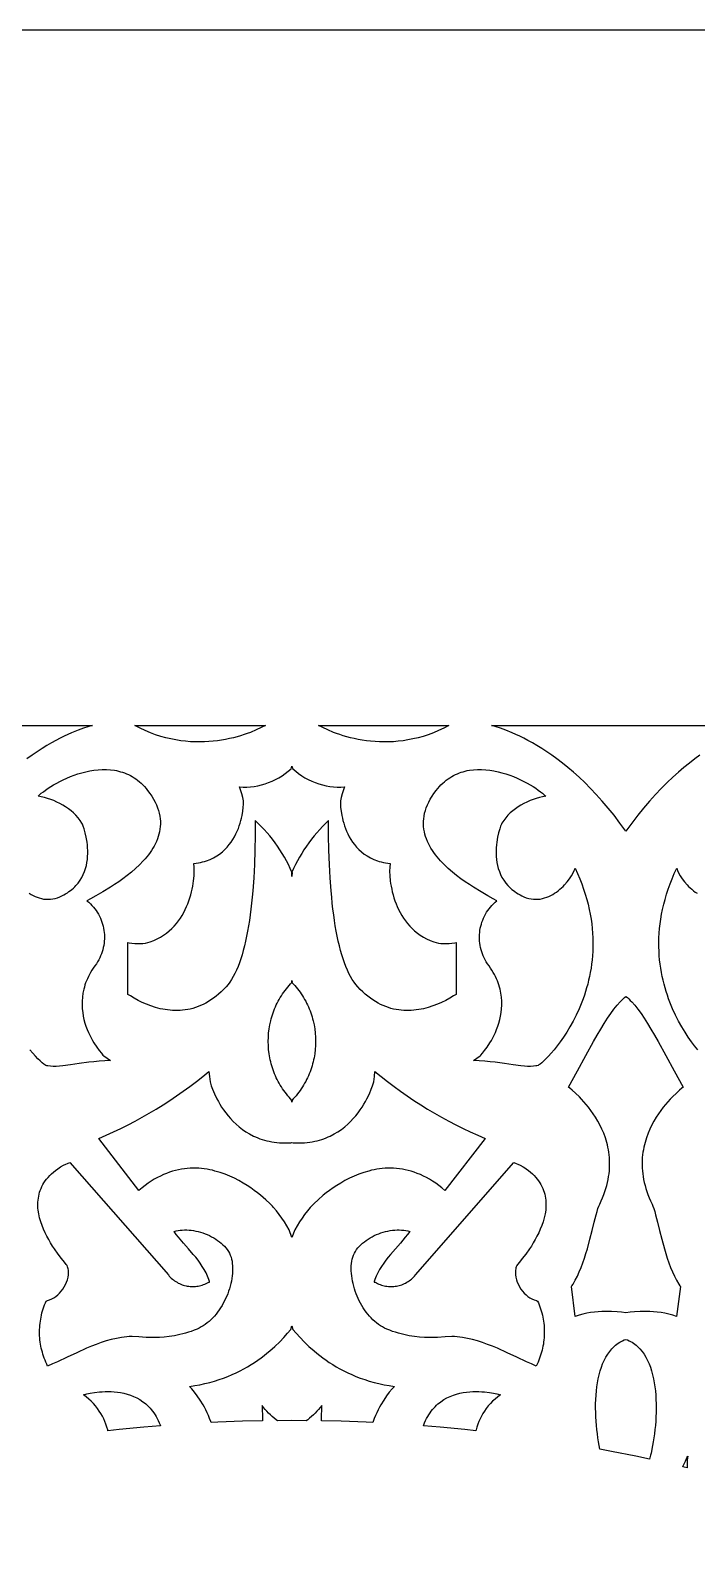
# Model space of a CAD drawing. Extents: x -350 to 350, y -780 to 780.
# Drawn here: x -30.1 to 46.6, y 606.3 to 780 of the extents above; entities that cross this region are included whole.
import ezdxf

# ---------------------------------------------------------------- set-up
doc = ezdxf.new("R2010")
doc.units = 0
doc.layers.add('BITMAP_LAYER', color=18, linetype='CONTINUOUS')
doc.layers.add('LAYER_1', color=18, linetype='CONTINUOUS')

msp = doc.modelspace()

# ---------------------------------------------------------------- linework, layer by layer
at = {"layer": 'BITMAP_LAYER'}
msp.add_lwpolyline([(-350, -780), (350, -780), (350, 780), (-350, 780)], close=True, dxfattribs=at)
at = {"layer": 'LAYER_1'}
for points in [[(-53.86, 700), (-22.94, 700), (-23.13, 699.94), (-23.48, 699.83), (-23.97, 699.67), (-24.59, 699.44), (-25.33, 699.14), (-25.75, 698.96), (-26.19, 698.76), (-26.65, 698.53), (-27.14, 698.27), (-27.65, 697.99), (-28.18, 697.68), (-28.73, 697.34), (-29.3, 696.97), (-29.88, 696.57), (-30.48, 696.14)], [(46.92, 696.57), (46.32, 696.14), (45.7, 695.67), (45.08, 695.16), (44.44, 694.62), (43.79, 694.03), (43.13, 693.41), (42.47, 692.75), (41.8, 692.04), (41.12, 691.29), (40.44, 690.49), (39.76, 689.65), (39.08, 688.76), (38.4, 687.82), (37.72, 688.76), (37.04, 689.65), (36.36, 690.49), (35.68, 691.29), (35, 692.04), (34.33, 692.75), (33.67, 693.41), (33.01, 694.03), (32.36, 694.62), (31.72, 695.16), (31.1, 695.67), (30.48, 696.14), (29.88, 696.57), (29.3, 696.97), (28.73, 697.34), (28.18, 697.68), (27.65, 697.99), (27.14, 698.27), (26.65, 698.53), (26.19, 698.76), (25.75, 698.96), (25.33, 699.14), (24.59, 699.44), (23.97, 699.67), (23.48, 699.83), (23.13, 699.94), (22.94, 700), (53.86, 700)], [(-30.21, 680.68), (-29.99, 680.55), (-29.77, 680.43), (-29.53, 680.32), (-29.3, 680.22), (-29.06, 680.14), (-28.81, 680.07), (-28.55, 680.02), (-28.3, 680), (-28.04, 679.99), (-27.77, 680), (-27.5, 680.03), (-27.23, 680.09), (-26.95, 680.17), (-26.68, 680.28), (-26.45, 680.39), (-26.23, 680.5), (-26.02, 680.62), (-25.82, 680.74), (-25.64, 680.87), (-25.46, 681), (-25.29, 681.13), (-25.13, 681.27), (-24.98, 681.41), (-24.84, 681.56), (-24.58, 681.86), (-24.35, 682.18), (-24.15, 682.5), (-23.99, 682.84), (-23.85, 683.18), (-23.73, 683.52), (-23.64, 683.87), (-23.57, 684.22), (-23.52, 684.57), (-23.49, 684.91), (-23.48, 685.26), (-23.48, 685.59), (-23.49, 685.92), (-23.52, 686.24), (-23.56, 686.55), (-23.65, 687.13), (-23.77, 687.64), (-23.89, 688.08), (-24, 688.42), (-24.08, 688.65), (-24.14, 688.76), (-24.35, 689.07), (-24.58, 689.37), (-24.84, 689.65), (-25.11, 689.92), (-25.4, 690.17), (-25.7, 690.4), (-26.02, 690.62), (-26.34, 690.82), (-26.68, 691.01), (-27.03, 691.18), (-27.38, 691.34), (-27.74, 691.47), (-28.1, 691.6), (-28.46, 691.7), (-28.83, 691.78), (-29.19, 691.85), (-29.02, 692.02), (-28.82, 692.19), (-28.58, 692.37), (-28.33, 692.56), (-28.04, 692.76), (-27.74, 692.96), (-27.41, 693.16), (-27.05, 693.35), (-26.68, 693.55), (-26.3, 693.74), (-25.89, 693.92), (-25.48, 694.1), (-25.05, 694.26), (-24.6, 694.41), (-24.15, 694.55), (-23.7, 694.66), (-23.23, 694.76), (-22.76, 694.84), (-22.29, 694.89), (-21.81, 694.92), (-21.34, 694.92), (-20.87, 694.89), (-20.4, 694.83), (-20.16, 694.79), (-19.93, 694.74), (-19.7, 694.67), (-19.47, 694.6), (-19.25, 694.53), (-19.02, 694.44), (-18.8, 694.34), (-18.58, 694.23), (-18.37, 694.11), (-18.16, 693.98), (-17.95, 693.84), (-17.74, 693.69), (-17.54, 693.52), (-17.34, 693.35), (-17.14, 693.16), (-16.95, 692.96), (-16.77, 692.75), (-16.59, 692.52), (-16.33, 692.18), (-16.11, 691.84), (-15.91, 691.51), (-15.73, 691.18), (-15.58, 690.85), (-15.45, 690.52), (-15.34, 690.2), (-15.26, 689.88), (-15.2, 689.57), (-15.15, 689.26), (-15.13, 688.96), (-15.13, 688.65), (-15.14, 688.36), (-15.18, 688.06), (-15.23, 687.77), (-15.29, 687.49), (-15.37, 687.21), (-15.47, 686.93), (-15.58, 686.65), (-15.7, 686.39), (-15.84, 686.12), (-15.99, 685.86), (-16.15, 685.61), (-16.32, 685.36), (-16.5, 685.11), (-16.69, 684.87), (-16.89, 684.63), (-17.09, 684.4), (-17.53, 683.95), (-17.98, 683.52), (-18.45, 683.11), (-18.94, 682.72), (-19.43, 682.35), (-19.92, 682.01), (-20.4, 681.68), (-20.87, 681.38), (-21.76, 680.84), (-22.54, 680.39), (-23.15, 680.05), (-23.57, 679.8), (-23.37, 679.64), (-23.18, 679.46), (-23, 679.28), (-22.83, 679.09), (-22.67, 678.9), (-22.52, 678.7), (-22.39, 678.49), (-22.26, 678.27), (-22.14, 678.05), (-22.03, 677.83), (-21.94, 677.6), (-21.85, 677.37), (-21.78, 677.14), (-21.72, 676.9), (-21.66, 676.66), (-21.62, 676.41), (-21.59, 676.17), (-21.57, 675.92), (-21.56, 675.67), (-21.56, 675.42), (-21.58, 675.18), (-21.6, 674.93), (-21.64, 674.68), (-21.69, 674.44), (-21.75, 674.19), (-21.82, 673.95), (-21.9, 673.71), (-22, 673.48), (-22.1, 673.24), (-22.22, 673.02), (-22.35, 672.79), (-22.49, 672.57), (-22.67, 672.32), (-22.84, 672.08), (-23, 671.83), (-23.15, 671.58), (-23.28, 671.34), (-23.41, 671.09), (-23.52, 670.85), (-23.62, 670.61), (-23.72, 670.37), (-23.8, 670.13), (-23.87, 669.89), (-23.93, 669.65), (-24.03, 669.18), (-24.1, 668.72), (-24.13, 668.26), (-24.13, 667.82), (-24.11, 667.38), (-24.06, 666.95), (-23.99, 666.54), (-23.91, 666.14), (-23.8, 665.75), (-23.68, 665.37), (-23.54, 665.01), (-23.4, 664.67), (-23.25, 664.34), (-23.09, 664.03), (-22.93, 663.74), (-22.77, 663.46), (-22.45, 662.98), (-22.16, 662.58), (-21.91, 662.27), (-21.73, 662.07), (-21.64, 661.97), (-21.26, 661.69), (-20.87, 661.42), (-21.53, 661.4), (-22.17, 661.35), (-22.78, 661.3), (-23.37, 661.23), (-24.46, 661.09), (-25.45, 660.95), (-26.33, 660.83), (-26.73, 660.79), (-27.1, 660.76), (-27.44, 660.75), (-27.76, 660.77), (-28.05, 660.81), (-28.18, 660.84), (-28.31, 660.87), (-28.4, 660.92), (-28.54, 661.02), (-28.72, 661.17), (-28.95, 661.38), (-29.2, 661.63), (-29.49, 661.93), (-29.81, 662.27), (-30.14, 662.67)], [(46.66, 662.67), (46.31, 663.11), (45.95, 663.59), (45.58, 664.12), (45.2, 664.69), (44.83, 665.3), (44.47, 665.95), (44.12, 666.65), (43.78, 667.38), (43.62, 667.76), (43.46, 668.15), (43.31, 668.55), (43.17, 668.95), (43.03, 669.37), (42.91, 669.8), (42.79, 670.23), (42.68, 670.67), (42.58, 671.12), (42.49, 671.58), (42.41, 672.05), (42.34, 672.53), (42.28, 673.01), (42.24, 673.5), (42.21, 674), (42.19, 674.51), (42.19, 675.03), (42.2, 675.55), (42.23, 676.08), (42.27, 676.62), (42.33, 677.16), (42.41, 677.71), (42.51, 678.27), (42.62, 678.83), (42.75, 679.41), (42.9, 679.98), (43.07, 680.57), (43.26, 681.16), (43.48, 681.75), (43.71, 682.36), (43.97, 682.97), (44.25, 683.58), (44.28, 683.46), (44.33, 683.32), (44.46, 683.03), (44.64, 682.7), (44.87, 682.36), (45.14, 682), (45.45, 681.65), (45.62, 681.47), (45.8, 681.3), (45.99, 681.14), (46.18, 680.98), (46.38, 680.82), (46.59, 680.68)]]:
    msp.add_lwpolyline(points, dxfattribs=at)
for points in [[(-3.54, 699.74), (-4.12, 699.47), (-4.78, 699.2), (-5.14, 699.07), (-5.51, 698.94), (-5.9, 698.81), (-6.31, 698.69), (-6.73, 698.58), (-7.17, 698.48), (-7.62, 698.39), (-8.09, 698.3), (-8.56, 698.23), (-9.05, 698.17), (-9.56, 698.13), (-10.07, 698.1), (-10.59, 698.09), (-11.13, 698.1), (-11.67, 698.12), (-12.22, 698.17), (-12.78, 698.23), (-13.34, 698.32), (-13.92, 698.44), (-14.5, 698.57), (-15.08, 698.74), (-15.67, 698.93), (-16.26, 699.15), (-16.86, 699.4), (-17.46, 699.68), (-18.06, 700), (-3.04, 700)], [(17.46, 699.68), (16.86, 699.4), (16.26, 699.15), (15.67, 698.93), (15.08, 698.74), (14.5, 698.57), (13.92, 698.44), (13.34, 698.32), (12.78, 698.23), (12.22, 698.17), (11.67, 698.12), (11.13, 698.1), (10.59, 698.09), (10.07, 698.1), (9.56, 698.13), (9.05, 698.17), (8.56, 698.23), (8.09, 698.3), (7.62, 698.39), (7.17, 698.48), (6.73, 698.58), (6.31, 698.69), (5.9, 698.81), (5.51, 698.94), (5.14, 699.07), (4.78, 699.2), (4.12, 699.47), (3.54, 699.74), (3.04, 700), (18.06, 700)], [(0.1, 695), (0.43, 694.72), (0.77, 694.45), (1.12, 694.21), (1.49, 693.98), (1.88, 693.77), (2.27, 693.59), (2.68, 693.42), (3.09, 693.28), (3.51, 693.15), (3.93, 693.06), (4.35, 692.98), (4.78, 692.93), (5.2, 692.9), (5.62, 692.9), (6.04, 692.92), (5.77, 692.12), (5.66, 691.71), (5.61, 691.51), (5.58, 691.3), (5.57, 691.17), (5.58, 690.93), (5.6, 690.57), (5.66, 690.13), (5.74, 689.62), (5.8, 689.34), (5.87, 689.05), (5.96, 688.76), (6.05, 688.45), (6.16, 688.14), (6.29, 687.82), (6.44, 687.51), (6.6, 687.19), (6.78, 686.88), (6.98, 686.58), (7.2, 686.28), (7.44, 685.99), (7.71, 685.71), (8, 685.45), (8.31, 685.2), (8.65, 684.97), (9.02, 684.77), (9.41, 684.58), (9.83, 684.42), (10.05, 684.35), (10.28, 684.28), (10.52, 684.22), (10.76, 684.17), (11.02, 684.13), (11.28, 684.1), (11.24, 683.7), (11.23, 683.23), (11.25, 682.7), (11.31, 682.12), (11.35, 681.81), (11.4, 681.49), (11.47, 681.17), (11.54, 680.84), (11.63, 680.5), (11.73, 680.16), (11.84, 679.82), (11.97, 679.48), (12.11, 679.14), (12.27, 678.8), (12.44, 678.47), (12.63, 678.14), (12.83, 677.82), (13.05, 677.5), (13.29, 677.2), (13.55, 676.9), (13.82, 676.62), (14.11, 676.35), (14.43, 676.09), (14.76, 675.85), (15.12, 675.63), (15.49, 675.43), (15.89, 675.24), (16.31, 675.08), (16.57, 675), (16.85, 674.94), (17.14, 674.91), (17.44, 674.89), (17.76, 674.89), (18.08, 674.9), (18.4, 674.94), (18.73, 674.99), (18.87, 675.02), (18.87, 669.05), (18.58, 668.86), (18.14, 668.61), (17.69, 668.36), (17.21, 668.13), (16.72, 667.91), (16.21, 667.72), (15.68, 667.54), (15.14, 667.4), (14.86, 667.34), (14.58, 667.29), (14.3, 667.25), (14.02, 667.22), (13.73, 667.2), (13.45, 667.18), (13.16, 667.18), (12.87, 667.2), (12.57, 667.22), (12.28, 667.25), (11.98, 667.3), (11.69, 667.36), (11.39, 667.44), (11.1, 667.53), (10.8, 667.64), (10.5, 667.76), (10.2, 667.89), (9.91, 668.05), (9.61, 668.22), (9.31, 668.41), (9.02, 668.61), (8.73, 668.84), (8.43, 669.08), (8.14, 669.34), (7.85, 669.62), (7.57, 669.92), (7.35, 670.18), (7.14, 670.46), (6.94, 670.77), (6.74, 671.1), (6.55, 671.46), (6.38, 671.84), (6.2, 672.25), (6.04, 672.68), (5.88, 673.13), (5.73, 673.61), (5.59, 674.11), (5.46, 674.63), (5.33, 675.17), (5.21, 675.74), (5.1, 676.32), (4.99, 676.93), (4.89, 677.55), (4.8, 678.2), (4.71, 678.86), (4.64, 679.55), (4.57, 680.25), (4.5, 680.97), (4.39, 682.46), (4.31, 684.01), (4.25, 685.63), (4.22, 687.31), (4.22, 689.04), (3.87, 688.71), (3.52, 688.37), (3.19, 688.02), (2.86, 687.65), (2.54, 687.28), (2.24, 686.89), (1.94, 686.5), (1.66, 686.1), (1.38, 685.69), (1.12, 685.27), (0.87, 684.85), (0.63, 684.42), (0.4, 683.98), (0.19, 683.54), (0, 683.11), (-0.19, 683.54), (-0.4, 683.98), (-0.63, 684.42), (-0.87, 684.85), (-1.12, 685.27), (-1.38, 685.69), (-1.66, 686.1), (-1.94, 686.5), (-2.24, 686.89), (-2.54, 687.28), (-2.86, 687.65), (-3.19, 688.02), (-3.52, 688.37), (-3.87, 688.71), (-4.22, 689.04), (-4.22, 687.31), (-4.25, 685.63), (-4.31, 684.01), (-4.39, 682.46), (-4.5, 680.97), (-4.57, 680.25), (-4.64, 679.55), (-4.71, 678.86), (-4.8, 678.2), (-4.89, 677.55), (-4.99, 676.93), (-5.1, 676.32), (-5.21, 675.74), (-5.33, 675.17), (-5.46, 674.63), (-5.59, 674.11), (-5.73, 673.61), (-5.88, 673.13), (-6.04, 672.68), (-6.2, 672.25), (-6.38, 671.84), (-6.55, 671.46), (-6.74, 671.1), (-6.94, 670.77), (-7.14, 670.46), (-7.35, 670.18), (-7.57, 669.92), (-7.85, 669.62), (-8.14, 669.34), (-8.43, 669.08), (-8.73, 668.84), (-9.02, 668.61), (-9.31, 668.41), (-9.61, 668.22), (-9.91, 668.05), (-10.2, 667.89), (-10.5, 667.76), (-10.8, 667.64), (-11.1, 667.53), (-11.39, 667.44), (-11.69, 667.36), (-11.98, 667.3), (-12.28, 667.25), (-12.57, 667.22), (-12.87, 667.2), (-13.16, 667.18), (-13.45, 667.18), (-13.73, 667.2), (-14.02, 667.22), (-14.3, 667.25), (-14.58, 667.29), (-14.86, 667.34), (-15.14, 667.4), (-15.68, 667.54), (-16.21, 667.72), (-16.72, 667.91), (-17.21, 668.13), (-17.69, 668.36), (-18.14, 668.61), (-18.58, 668.86), (-18.87, 669.05), (-18.87, 675.02), (-18.73, 674.99), (-18.4, 674.94), (-18.08, 674.9), (-17.76, 674.89), (-17.44, 674.89), (-17.14, 674.91), (-16.85, 674.94), (-16.57, 675), (-16.31, 675.08), (-15.89, 675.24), (-15.49, 675.43), (-15.12, 675.63), (-14.76, 675.85), (-14.43, 676.09), (-14.11, 676.35), (-13.82, 676.62), (-13.55, 676.9), (-13.29, 677.2), (-13.05, 677.5), (-12.83, 677.82), (-12.63, 678.14), (-12.44, 678.47), (-12.27, 678.8), (-12.11, 679.14), (-11.97, 679.48), (-11.84, 679.82), (-11.73, 680.16), (-11.63, 680.5), (-11.54, 680.84), (-11.47, 681.17), (-11.4, 681.49), (-11.35, 681.81), (-11.31, 682.12), (-11.25, 682.7), (-11.23, 683.23), (-11.24, 683.7), (-11.28, 684.1), (-11.02, 684.13), (-10.76, 684.17), (-10.52, 684.22), (-10.28, 684.28), (-10.05, 684.35), (-9.83, 684.42), (-9.41, 684.58), (-9.02, 684.77), (-8.65, 684.97), (-8.31, 685.2), (-8, 685.45), (-7.71, 685.71), (-7.44, 685.99), (-7.2, 686.28), (-6.98, 686.58), (-6.78, 686.88), (-6.6, 687.19), (-6.44, 687.51), (-6.29, 687.82), (-6.16, 688.14), (-6.05, 688.45), (-5.96, 688.76), (-5.87, 689.05), (-5.8, 689.34), (-5.74, 689.62), (-5.66, 690.13), (-5.6, 690.57), (-5.58, 690.93), (-5.57, 691.17), (-5.58, 691.3), (-5.61, 691.51), (-5.66, 691.71), (-5.77, 692.12), (-6.04, 692.92), (-5.62, 692.9), (-5.2, 692.9), (-4.78, 692.93), (-4.35, 692.98), (-3.93, 693.06), (-3.51, 693.15), (-3.09, 693.28), (-2.68, 693.42), (-2.27, 693.59), (-1.88, 693.77), (-1.49, 693.98), (-1.12, 694.21), (-0.77, 694.45), (-0.43, 694.72), (-0.1, 695), (0, 695.29)], [(21.81, 694.92), (22.29, 694.89), (22.76, 694.84), (23.23, 694.76), (23.7, 694.66), (24.15, 694.55), (24.6, 694.41), (25.05, 694.26), (25.48, 694.1), (25.89, 693.92), (26.3, 693.74), (26.68, 693.55), (27.05, 693.35), (27.41, 693.16), (27.74, 692.96), (28.04, 692.76), (28.33, 692.56), (28.58, 692.37), (28.82, 692.19), (29.02, 692.02), (29.19, 691.85), (28.83, 691.78), (28.46, 691.7), (28.1, 691.6), (27.74, 691.47), (27.38, 691.34), (27.03, 691.18), (26.68, 691.01), (26.34, 690.82), (26.02, 690.62), (25.7, 690.4), (25.4, 690.17), (25.11, 689.92), (24.84, 689.65), (24.58, 689.37), (24.35, 689.07), (24.14, 688.76), (24.08, 688.65), (24, 688.42), (23.89, 688.08), (23.77, 687.64), (23.65, 687.13), (23.56, 686.55), (23.52, 686.24), (23.49, 685.92), (23.48, 685.59), (23.48, 685.26), (23.49, 684.91), (23.52, 684.57), (23.57, 684.22), (23.64, 683.87), (23.73, 683.52), (23.85, 683.18), (23.99, 682.84), (24.15, 682.5), (24.35, 682.18), (24.58, 681.86), (24.84, 681.56), (24.98, 681.41), (25.13, 681.27), (25.29, 681.13), (25.46, 681), (25.64, 680.87), (25.82, 680.74), (26.02, 680.62), (26.23, 680.5), (26.45, 680.39), (26.68, 680.28), (26.95, 680.17), (27.23, 680.09), (27.5, 680.03), (27.77, 680), (28.04, 679.99), (28.3, 680), (28.55, 680.02), (28.81, 680.07), (29.06, 680.14), (29.3, 680.22), (29.53, 680.32), (29.77, 680.43), (29.99, 680.55), (30.21, 680.68), (30.42, 680.82), (30.62, 680.98), (30.82, 681.14), (31, 681.3), (31.18, 681.47), (31.35, 681.65), (31.66, 682), (31.93, 682.36), (32.16, 682.7), (32.34, 683.03), (32.47, 683.32), (32.52, 683.46), (32.56, 683.58), (32.83, 682.97), (33.09, 682.36), (33.33, 681.75), (33.54, 681.16), (33.73, 680.57), (33.9, 679.98), (34.05, 679.41), (34.18, 678.83), (34.3, 678.27), (34.39, 677.71), (34.47, 677.16), (34.53, 676.62), (34.57, 676.08), (34.6, 675.55), (34.61, 675.03), (34.61, 674.51), (34.59, 674), (34.56, 673.5), (34.52, 673.01), (34.46, 672.53), (34.39, 672.05), (34.31, 671.58), (34.22, 671.12), (34.12, 670.67), (34.01, 670.23), (33.89, 669.8), (33.77, 669.37), (33.63, 668.95), (33.49, 668.55), (33.34, 668.15), (33.18, 667.76), (33.02, 667.38), (32.68, 666.65), (32.33, 665.95), (31.97, 665.3), (31.6, 664.69), (31.22, 664.12), (30.85, 663.59), (30.49, 663.11), (30.14, 662.67), (29.81, 662.27), (29.49, 661.93), (29.2, 661.63), (28.95, 661.38), (28.72, 661.17), (28.54, 661.02), (28.4, 660.92), (28.31, 660.87), (28.18, 660.84), (28.05, 660.81), (27.76, 660.77), (27.44, 660.75), (27.1, 660.76), (26.73, 660.79), (26.33, 660.83), (25.45, 660.95), (24.46, 661.09), (23.37, 661.23), (22.78, 661.3), (22.17, 661.35), (21.53, 661.4), (20.87, 661.42), (21.26, 661.69), (21.64, 661.97), (21.73, 662.07), (21.91, 662.27), (22.16, 662.58), (22.45, 662.98), (22.77, 663.46), (22.93, 663.74), (23.09, 664.03), (23.25, 664.34), (23.4, 664.67), (23.54, 665.01), (23.68, 665.37), (23.8, 665.75), (23.91, 666.14), (23.99, 666.54), (24.06, 666.95), (24.11, 667.38), (24.13, 667.82), (24.13, 668.26), (24.1, 668.72), (24.03, 669.18), (23.93, 669.65), (23.87, 669.89), (23.8, 670.13), (23.72, 670.37), (23.62, 670.61), (23.52, 670.85), (23.41, 671.09), (23.28, 671.34), (23.15, 671.58), (23, 671.83), (22.84, 672.08), (22.67, 672.32), (22.49, 672.57), (22.35, 672.79), (22.22, 673.02), (22.1, 673.24), (22, 673.48), (21.9, 673.71), (21.82, 673.95), (21.75, 674.19), (21.69, 674.44), (21.64, 674.68), (21.6, 674.93), (21.58, 675.18), (21.56, 675.42), (21.56, 675.67), (21.57, 675.92), (21.59, 676.17), (21.62, 676.41), (21.66, 676.66), (21.72, 676.9), (21.78, 677.14), (21.85, 677.37), (21.94, 677.6), (22.03, 677.83), (22.14, 678.05), (22.26, 678.27), (22.39, 678.49), (22.52, 678.7), (22.67, 678.9), (22.83, 679.09), (23, 679.28), (23.18, 679.46), (23.37, 679.64), (23.57, 679.8), (23.15, 680.05), (22.54, 680.39), (21.76, 680.84), (20.87, 681.38), (20.4, 681.68), (19.92, 682.01), (19.43, 682.35), (18.94, 682.72), (18.45, 683.11), (17.98, 683.52), (17.53, 683.95), (17.09, 684.4), (16.89, 684.63), (16.69, 684.87), (16.5, 685.11), (16.32, 685.36), (16.15, 685.61), (15.99, 685.86), (15.84, 686.12), (15.7, 686.39), (15.58, 686.65), (15.47, 686.93), (15.37, 687.21), (15.29, 687.49), (15.23, 687.77), (15.18, 688.06), (15.14, 688.36), (15.13, 688.65), (15.13, 688.96), (15.15, 689.26), (15.2, 689.57), (15.26, 689.88), (15.34, 690.2), (15.45, 690.52), (15.58, 690.85), (15.73, 691.18), (15.91, 691.51), (16.11, 691.84), (16.33, 692.18), (16.59, 692.52), (16.77, 692.75), (16.95, 692.96), (17.14, 693.16), (17.34, 693.35), (17.54, 693.52), (17.74, 693.69), (17.95, 693.84), (18.16, 693.98), (18.37, 694.11), (18.58, 694.23), (18.8, 694.34), (19.02, 694.44), (19.25, 694.53), (19.47, 694.6), (19.7, 694.67), (19.93, 694.74), (20.16, 694.79), (20.4, 694.83), (20.87, 694.89), (21.34, 694.92)], [(0.01, 683.09), (0, 682.63), (-0.01, 683.09), (0, 683.11)], [(0.02, 670.45), (0, 670.43), (-0.02, 670.45), (0, 670.63)], [(0.15, 670.27), (0.32, 670.08), (0.49, 669.89), (0.64, 669.7), (0.79, 669.5), (0.94, 669.3), (1.08, 669.1), (1.21, 668.89), (1.34, 668.68), (1.46, 668.47), (1.58, 668.26), (1.69, 668.04), (1.8, 667.83), (1.9, 667.6), (1.99, 667.38), (2.08, 667.16), (2.16, 666.93), (2.24, 666.7), (2.31, 666.47), (2.38, 666.24), (2.44, 666.01), (2.54, 665.54), (2.62, 665.07), (2.68, 664.6), (2.71, 664.12), (2.72, 663.64), (2.71, 663.16), (2.68, 662.69), (2.62, 662.21), (2.54, 661.74), (2.49, 661.51), (2.44, 661.27), (2.38, 661.04), (2.31, 660.81), (2.24, 660.58), (2.16, 660.35), (2.08, 660.13), (1.99, 659.9), (1.9, 659.68), (1.8, 659.46), (1.69, 659.24), (1.58, 659.02), (1.46, 658.81), (1.34, 658.6), (1.21, 658.39), (1.08, 658.19), (0.94, 657.98), (0.79, 657.78), (0.64, 657.59), (0.49, 657.39), (0.32, 657.2), (0.15, 657.02), (0, 656.85), (-0.15, 657.02), (-0.32, 657.2), (-0.49, 657.39), (-0.64, 657.59), (-0.79, 657.78), (-0.94, 657.98), (-1.08, 658.19), (-1.21, 658.39), (-1.34, 658.6), (-1.46, 658.81), (-1.58, 659.02), (-1.69, 659.24), (-1.8, 659.46), (-1.9, 659.68), (-1.99, 659.9), (-2.08, 660.13), (-2.16, 660.35), (-2.24, 660.58), (-2.31, 660.81), (-2.38, 661.04), (-2.44, 661.27), (-2.49, 661.51), (-2.54, 661.74), (-2.62, 662.21), (-2.68, 662.69), (-2.71, 663.16), (-2.72, 663.64), (-2.71, 664.12), (-2.68, 664.6), (-2.62, 665.07), (-2.54, 665.54), (-2.44, 666.01), (-2.38, 666.24), (-2.31, 666.47), (-2.24, 666.7), (-2.16, 666.93), (-2.08, 667.16), (-1.99, 667.38), (-1.9, 667.6), (-1.8, 667.83), (-1.69, 668.04), (-1.58, 668.26), (-1.46, 668.47), (-1.34, 668.68), (-1.21, 668.89), (-1.08, 669.1), (-0.94, 669.3), (-0.79, 669.5), (-0.64, 669.7), (-0.49, 669.89), (-0.32, 670.08), (-0.15, 670.27), (0, 670.43)], [(38.57, 668.68), (38.74, 668.53), (38.9, 668.36), (39.07, 668.19), (39.42, 667.79), (39.77, 667.34), (40.14, 666.84), (40.51, 666.29), (40.89, 665.69), (41.28, 665.04), (41.69, 664.35), (42.11, 663.62), (43, 662.02), (43.96, 660.26), (44.99, 658.36), (44.85, 658.25), (44.58, 658.02), (44.21, 657.68), (43.75, 657.24), (43.5, 656.98), (43.24, 656.69), (42.97, 656.38), (42.69, 656.05), (42.42, 655.69), (42.15, 655.31), (41.88, 654.9), (41.63, 654.47), (41.38, 654.02), (41.16, 653.55), (40.95, 653.06), (40.76, 652.55), (40.6, 652.01), (40.53, 651.74), (40.46, 651.46), (40.41, 651.17), (40.36, 650.88), (40.32, 650.59), (40.29, 650.29), (40.28, 649.99), (40.27, 649.68), (40.27, 649.37), (40.28, 649.05), (40.3, 648.73), (40.34, 648.4), (40.38, 648.07), (40.44, 647.73), (40.51, 647.4), (40.6, 647.05), (40.7, 646.7), (40.81, 646.35), (40.94, 646), (41.08, 645.64), (41.24, 645.27), (41.41, 644.91), (41.51, 644.67), (41.61, 644.39), (41.72, 644.06), (41.82, 643.69), (42.04, 642.85), (42.27, 641.89), (42.53, 640.86), (42.83, 639.78), (42.99, 639.24), (43.16, 638.7), (43.35, 638.16), (43.55, 637.63), (43.76, 637.12), (43.98, 636.62), (44.23, 636.15), (44.49, 635.71), (44.62, 635.5), (44.67, 635.43), (44.23, 631.99), (43.8, 632.13), (43.34, 632.25), (42.89, 632.35), (42.45, 632.42), (42.01, 632.48), (41.58, 632.52), (41.17, 632.54), (40.77, 632.56), (40.04, 632.55), (39.41, 632.51), (38.91, 632.47), (38.4, 632.4), (37.89, 632.47), (37.39, 632.51), (36.76, 632.55), (36.03, 632.56), (35.63, 632.54), (35.22, 632.52), (34.79, 632.48), (34.35, 632.42), (33.91, 632.35), (33.46, 632.25), (33.01, 632.13), (32.57, 631.99), (32.13, 635.43), (32.18, 635.5), (32.32, 635.71), (32.57, 636.15), (32.82, 636.62), (33.04, 637.12), (33.25, 637.63), (33.45, 638.16), (33.64, 638.7), (33.81, 639.24), (33.97, 639.78), (34.27, 640.86), (34.53, 641.89), (34.76, 642.85), (34.98, 643.69), (35.09, 644.06), (35.19, 644.39), (35.29, 644.67), (35.39, 644.91), (35.56, 645.27), (35.72, 645.64), (35.86, 646), (35.99, 646.35), (36.1, 646.7), (36.2, 647.05), (36.29, 647.4), (36.36, 647.73), (36.42, 648.07), (36.46, 648.4), (36.5, 648.73), (36.52, 649.05), (36.53, 649.37), (36.53, 649.68), (36.53, 649.99), (36.51, 650.29), (36.48, 650.59), (36.44, 650.88), (36.39, 651.17), (36.34, 651.46), (36.27, 651.74), (36.2, 652.01), (36.04, 652.55), (35.85, 653.06), (35.64, 653.55), (35.42, 654.02), (35.17, 654.47), (34.92, 654.9), (34.65, 655.31), (34.38, 655.69), (34.11, 656.05), (33.83, 656.38), (33.57, 656.69), (33.3, 656.98), (33.05, 657.24), (32.59, 657.68), (32.22, 658.02), (31.95, 658.25), (31.81, 658.36), (32.84, 660.26), (33.8, 662.02), (34.69, 663.62), (35.11, 664.35), (35.52, 665.04), (35.91, 665.69), (36.29, 666.29), (36.67, 666.84), (37.03, 667.34), (37.38, 667.79), (37.73, 668.19), (37.9, 668.36), (38.07, 668.53), (38.23, 668.68), (38.4, 668.81)], [(10.26, 659.59), (10.99, 659.01), (11.74, 658.45), (12.49, 657.9), (13.26, 657.36), (14.03, 656.84), (14.81, 656.34), (15.6, 655.84), (16.4, 655.36), (17.21, 654.9), (18.03, 654.46), (18.85, 654.02), (19.68, 653.61), (20.51, 653.21), (21.36, 652.83), (22.21, 652.46), (17.6, 646.48), (17.24, 646.78), (16.89, 647.06), (16.53, 647.31), (16.18, 647.55), (15.83, 647.77), (15.47, 647.97), (15.12, 648.14), (14.77, 648.31), (14.42, 648.45), (14.07, 648.58), (13.73, 648.69), (13.38, 648.78), (13.04, 648.86), (12.7, 648.92), (12.36, 648.97), (12.03, 649.01), (11.69, 649.03), (11.36, 649.04), (11.04, 649.04), (10.71, 649.03), (10.39, 649), (10.08, 648.96), (9.76, 648.92), (9.45, 648.86), (9.15, 648.8), (8.85, 648.72), (8.26, 648.55), (7.69, 648.35), (7.14, 648.12), (6.61, 647.88), (6.1, 647.61), (5.62, 647.34), (5.16, 647.06), (4.73, 646.77), (4.33, 646.48), (3.95, 646.2), (3.61, 645.93), (3.01, 645.42), (2.56, 645), (2.25, 644.69), (2.11, 644.53), (1.78, 644.13), (1.46, 643.72), (1.16, 643.29), (0.87, 642.86), (0.33, 641.96), (0, 641.06), (-0.33, 641.96), (-0.87, 642.86), (-1.16, 643.29), (-1.46, 643.72), (-1.78, 644.13), (-2.11, 644.53), (-2.25, 644.69), (-2.56, 645), (-3.01, 645.42), (-3.61, 645.93), (-3.95, 646.2), (-4.33, 646.48), (-4.73, 646.77), (-5.16, 647.06), (-5.62, 647.34), (-6.1, 647.61), (-6.61, 647.88), (-7.14, 648.12), (-7.69, 648.35), (-8.26, 648.55), (-8.85, 648.72), (-9.15, 648.8), (-9.45, 648.86), (-9.76, 648.92), (-10.08, 648.96), (-10.39, 649), (-10.71, 649.03), (-11.04, 649.04), (-11.36, 649.04), (-11.69, 649.03), (-12.03, 649.01), (-12.36, 648.97), (-12.7, 648.92), (-13.04, 648.86), (-13.38, 648.78), (-13.73, 648.69), (-14.07, 648.58), (-14.42, 648.45), (-14.77, 648.31), (-15.12, 648.14), (-15.47, 647.97), (-15.83, 647.77), (-16.18, 647.55), (-16.53, 647.31), (-16.89, 647.06), (-17.24, 646.78), (-17.6, 646.48), (-22.21, 652.46), (-21.36, 652.83), (-20.51, 653.21), (-19.68, 653.61), (-18.85, 654.02), (-18.03, 654.46), (-17.21, 654.9), (-16.4, 655.36), (-15.6, 655.84), (-14.81, 656.34), (-14.03, 656.84), (-13.26, 657.36), (-12.49, 657.9), (-11.74, 658.45), (-10.99, 659.01), (-10.26, 659.59), (-9.54, 660.18), (-9.48, 659.58), (-9.45, 659.28), (-9.4, 658.98), (-9.27, 658.53), (-9.12, 658.13), (-8.91, 657.62), (-8.63, 657.04), (-8.46, 656.73), (-8.28, 656.41), (-8.08, 656.08), (-7.85, 655.75), (-7.61, 655.42), (-7.34, 655.08), (-7.06, 654.75), (-6.75, 654.42), (-6.42, 654.11), (-6.07, 653.8), (-5.69, 653.51), (-5.29, 653.23), (-4.86, 652.98), (-4.41, 652.74), (-4.17, 652.64), (-3.93, 652.54), (-3.68, 652.44), (-3.42, 652.36), (-3.16, 652.28), (-2.89, 652.2), (-2.62, 652.14), (-2.33, 652.09), (-2.04, 652.04), (-1.74, 652.01), (-1.44, 651.98), (-1.13, 651.96), (-0.81, 651.96), (-0.48, 651.96), (-0.14, 651.97), (0, 652), (0.14, 651.97), (0.48, 651.96), (0.81, 651.96), (1.13, 651.96), (1.44, 651.98), (1.74, 652.01), (2.04, 652.04), (2.33, 652.09), (2.62, 652.14), (2.89, 652.2), (3.16, 652.28), (3.42, 652.36), (3.68, 652.44), (3.93, 652.54), (4.17, 652.64), (4.41, 652.74), (4.86, 652.98), (5.29, 653.23), (5.69, 653.51), (6.07, 653.8), (6.42, 654.11), (6.75, 654.42), (7.06, 654.75), (7.34, 655.08), (7.61, 655.42), (7.85, 655.75), (8.08, 656.08), (8.28, 656.41), (8.46, 656.73), (8.63, 657.04), (8.91, 657.62), (9.12, 658.13), (9.27, 658.53), (9.4, 658.98), (9.45, 659.28), (9.48, 659.58), (9.54, 660.18)], [(0.02, 656.83), (0, 656.66), (-0.02, 656.83), (0, 656.85)], [(-14.21, 636.76), (-14.1, 636.63), (-13.99, 636.51), (-13.87, 636.39), (-13.74, 636.28), (-13.62, 636.18), (-13.49, 636.08), (-13.35, 635.99), (-13.21, 635.91), (-13.07, 635.83), (-12.93, 635.76), (-12.79, 635.69), (-12.64, 635.64), (-12.49, 635.59), (-12.34, 635.54), (-12.18, 635.5), (-12.03, 635.47), (-11.87, 635.45), (-11.72, 635.43), (-11.56, 635.42), (-11.4, 635.42), (-11.25, 635.42), (-11.09, 635.43), (-10.93, 635.45), (-10.77, 635.48), (-10.62, 635.51), (-10.46, 635.55), (-10.31, 635.59), (-10.15, 635.65), (-10, 635.71), (-9.85, 635.78), (-9.71, 635.85), (-9.56, 635.94), (-9.46, 635.94), (-9.47, 636.01), (-9.54, 636.24), (-9.7, 636.63), (-9.88, 637.02), (-10.08, 637.39), (-10.31, 637.75), (-10.55, 638.11), (-10.8, 638.45), (-11.06, 638.79), (-11.34, 639.12), (-11.9, 639.78), (-12.48, 640.43), (-13.03, 641.09), (-13.3, 641.42), (-13.56, 641.77), (-13.33, 641.83), (-13.1, 641.88), (-12.85, 641.91), (-12.61, 641.93), (-12.35, 641.94), (-12.09, 641.94), (-11.83, 641.92), (-11.57, 641.9), (-11.3, 641.86), (-11.04, 641.81), (-10.77, 641.75), (-10.5, 641.68), (-10.24, 641.59), (-9.98, 641.5), (-9.73, 641.4), (-9.47, 641.29), (-9.23, 641.16), (-8.99, 641.03), (-8.76, 640.89), (-8.54, 640.74), (-8.33, 640.58), (-8.13, 640.42), (-7.93, 640.24), (-7.76, 640.06), (-7.59, 639.87), (-7.44, 639.68), (-7.31, 639.47), (-7.19, 639.26), (-7.09, 639.04), (-7, 638.82), (-6.94, 638.59), (-6.89, 638.35), (-6.86, 638.08), (-6.83, 637.8), (-6.83, 637.51), (-6.83, 637.23), (-6.85, 636.94), (-6.87, 636.64), (-6.91, 636.35), (-6.96, 636.06), (-7.03, 635.76), (-7.1, 635.47), (-7.18, 635.18), (-7.28, 634.89), (-7.38, 634.6), (-7.49, 634.32), (-7.62, 634.04), (-7.75, 633.77), (-7.89, 633.5), (-8.04, 633.24), (-8.2, 632.98), (-8.36, 632.73), (-8.54, 632.49), (-8.72, 632.25), (-8.91, 632.03), (-9.11, 631.82), (-9.31, 631.61), (-9.52, 631.42), (-9.74, 631.24), (-9.96, 631.07), (-10.19, 630.91), (-10.42, 630.77), (-10.66, 630.64), (-10.91, 630.53), (-11.25, 630.39), (-11.58, 630.27), (-11.91, 630.16), (-12.24, 630.05), (-12.56, 629.97), (-12.88, 629.89), (-13.5, 629.76), (-14.1, 629.67), (-14.68, 629.61), (-15.23, 629.57), (-15.76, 629.56), (-16.27, 629.57), (-16.75, 629.58), (-17.62, 629.63), (-18.38, 629.66), (-18.71, 629.66), (-19, 629.65), (-19.6, 629.57), (-20.19, 629.46), (-20.77, 629.33), (-21.35, 629.16), (-21.93, 628.98), (-22.5, 628.77), (-23.06, 628.55), (-23.63, 628.32), (-24.75, 627.81), (-25.86, 627.29), (-26.97, 626.77), (-27.53, 626.52), (-28.09, 626.27), (-28.2, 626.49), (-28.3, 626.72), (-28.39, 626.94), (-28.48, 627.17), (-28.56, 627.4), (-28.64, 627.63), (-28.7, 627.86), (-28.76, 628.09), (-28.82, 628.33), (-28.87, 628.56), (-28.91, 628.8), (-28.94, 629.04), (-28.97, 629.28), (-28.99, 629.52), (-29.01, 629.76), (-29.02, 630), (-29.02, 630.24), (-29.02, 630.48), (-29, 630.72), (-28.99, 630.96), (-28.96, 631.2), (-28.93, 631.44), (-28.89, 631.68), (-28.85, 631.92), (-28.8, 632.15), (-28.74, 632.39), (-28.67, 632.62), (-28.6, 632.85), (-28.52, 633.08), (-28.44, 633.31), (-28.35, 633.54), (-28.25, 633.76), (-28.12, 633.8), (-27.86, 633.9), (-27.6, 634.01), (-27.36, 634.13), (-27.14, 634.28), (-26.92, 634.46), (-26.72, 634.67), (-26.52, 634.89), (-26.34, 635.13), (-26.18, 635.39), (-26.04, 635.66), (-25.91, 635.93), (-25.82, 636.21), (-25.74, 636.5), (-25.7, 636.78), (-25.69, 637.05), (-25.69, 637.19), (-25.71, 637.32), (-25.73, 637.46), (-25.76, 637.58), (-25.8, 637.71), (-25.85, 637.83), (-25.95, 637.97), (-26.17, 638.24), (-26.49, 638.64), (-26.88, 639.15), (-27.31, 639.76), (-27.53, 640.09), (-27.75, 640.45), (-27.96, 640.82), (-28.18, 641.21), (-28.38, 641.61), (-28.56, 642.03), (-28.73, 642.45), (-28.88, 642.89), (-29.01, 643.33), (-29.11, 643.78), (-29.18, 644.23), (-29.2, 644.45), (-29.21, 644.68), (-29.21, 644.91), (-29.21, 645.14), (-29.19, 645.36), (-29.16, 645.59), (-29.12, 645.82), (-29.07, 646.04), (-29.01, 646.27), (-28.94, 646.49), (-28.85, 646.71), (-28.75, 646.93), (-28.64, 647.15), (-28.51, 647.36), (-28.37, 647.58), (-28.21, 647.79), (-28.04, 647.99), (-27.85, 648.2), (-27.65, 648.4), (-27.43, 648.6), (-27.19, 648.79), (-26.93, 648.98), (-26.77, 649.1), (-26.6, 649.2), (-26.25, 649.39), (-25.52, 649.71)], [(26.25, 649.39), (26.6, 649.2), (26.77, 649.1), (26.93, 648.98), (27.19, 648.79), (27.43, 648.6), (27.65, 648.4), (27.85, 648.2), (28.04, 647.99), (28.21, 647.79), (28.37, 647.58), (28.51, 647.36), (28.64, 647.15), (28.75, 646.93), (28.85, 646.71), (28.94, 646.49), (29.01, 646.27), (29.07, 646.04), (29.12, 645.82), (29.16, 645.59), (29.19, 645.36), (29.21, 645.14), (29.21, 644.91), (29.21, 644.68), (29.2, 644.45), (29.18, 644.23), (29.11, 643.78), (29.01, 643.33), (28.88, 642.89), (28.73, 642.45), (28.56, 642.03), (28.38, 641.61), (28.18, 641.21), (27.96, 640.82), (27.75, 640.45), (27.53, 640.09), (27.31, 639.76), (26.88, 639.15), (26.49, 638.64), (26.17, 638.24), (25.95, 637.97), (25.85, 637.83), (25.8, 637.71), (25.76, 637.58), (25.73, 637.46), (25.71, 637.32), (25.69, 637.19), (25.69, 637.05), (25.7, 636.78), (25.74, 636.5), (25.82, 636.21), (25.91, 635.93), (26.04, 635.66), (26.18, 635.39), (26.34, 635.13), (26.52, 634.89), (26.72, 634.67), (26.92, 634.46), (27.14, 634.28), (27.36, 634.13), (27.6, 634.01), (27.86, 633.9), (28.12, 633.8), (28.25, 633.76), (28.35, 633.54), (28.44, 633.31), (28.52, 633.08), (28.6, 632.85), (28.67, 632.62), (28.74, 632.39), (28.8, 632.15), (28.85, 631.92), (28.89, 631.68), (28.93, 631.44), (28.96, 631.2), (28.99, 630.96), (29, 630.72), (29.02, 630.48), (29.02, 630.24), (29.02, 630), (29.01, 629.76), (28.99, 629.52), (28.97, 629.28), (28.94, 629.04), (28.91, 628.8), (28.87, 628.56), (28.82, 628.33), (28.76, 628.09), (28.7, 627.86), (28.64, 627.63), (28.56, 627.4), (28.48, 627.17), (28.39, 626.94), (28.3, 626.72), (28.2, 626.49), (28.09, 626.27), (27.53, 626.52), (26.97, 626.77), (25.86, 627.29), (24.75, 627.81), (23.63, 628.32), (23.06, 628.55), (22.5, 628.77), (21.93, 628.98), (21.35, 629.16), (20.77, 629.33), (20.19, 629.46), (19.6, 629.57), (19, 629.65), (18.71, 629.66), (18.38, 629.66), (17.62, 629.63), (16.75, 629.58), (16.27, 629.57), (15.76, 629.56), (15.23, 629.57), (14.68, 629.61), (14.1, 629.67), (13.5, 629.76), (12.88, 629.89), (12.56, 629.97), (12.24, 630.05), (11.91, 630.16), (11.58, 630.27), (11.25, 630.39), (10.91, 630.53), (10.66, 630.64), (10.42, 630.77), (10.19, 630.91), (9.96, 631.07), (9.74, 631.24), (9.52, 631.42), (9.31, 631.61), (9.11, 631.82), (8.91, 632.03), (8.72, 632.25), (8.54, 632.49), (8.36, 632.73), (8.2, 632.98), (8.04, 633.24), (7.89, 633.5), (7.75, 633.77), (7.62, 634.04), (7.49, 634.32), (7.38, 634.6), (7.28, 634.89), (7.18, 635.18), (7.1, 635.47), (7.03, 635.76), (6.96, 636.06), (6.91, 636.35), (6.87, 636.64), (6.85, 636.94), (6.83, 637.23), (6.83, 637.51), (6.83, 637.8), (6.86, 638.08), (6.89, 638.35), (6.94, 638.59), (7, 638.82), (7.09, 639.04), (7.19, 639.26), (7.31, 639.47), (7.44, 639.68), (7.59, 639.87), (7.76, 640.06), (7.93, 640.24), (8.13, 640.42), (8.33, 640.58), (8.54, 640.74), (8.76, 640.89), (8.99, 641.03), (9.23, 641.16), (9.47, 641.29), (9.73, 641.4), (9.98, 641.5), (10.24, 641.59), (10.5, 641.68), (10.77, 641.75), (11.04, 641.81), (11.3, 641.86), (11.57, 641.9), (11.83, 641.92), (12.09, 641.94), (12.35, 641.94), (12.61, 641.93), (12.85, 641.91), (13.1, 641.88), (13.33, 641.83), (13.56, 641.77), (13.3, 641.42), (13.03, 641.09), (12.48, 640.43), (11.9, 639.78), (11.34, 639.12), (11.06, 638.79), (10.8, 638.45), (10.55, 638.11), (10.31, 637.75), (10.08, 637.39), (9.88, 637.02), (9.7, 636.63), (9.54, 636.24), (9.47, 636.01), (9.46, 635.94), (9.56, 635.94), (9.71, 635.85), (9.85, 635.78), (10, 635.71), (10.15, 635.65), (10.31, 635.59), (10.46, 635.55), (10.62, 635.51), (10.77, 635.48), (10.93, 635.45), (11.09, 635.43), (11.25, 635.42), (11.4, 635.42), (11.56, 635.42), (11.72, 635.43), (11.87, 635.45), (12.03, 635.47), (12.18, 635.5), (12.34, 635.54), (12.49, 635.59), (12.64, 635.64), (12.79, 635.69), (12.93, 635.76), (13.07, 635.83), (13.21, 635.91), (13.35, 635.99), (13.49, 636.08), (13.62, 636.18), (13.74, 636.28), (13.87, 636.39), (13.99, 636.51), (14.1, 636.63), (14.21, 636.76), (25.52, 649.71)], [(0.12, 630.5), (0.5, 630.05), (0.93, 629.57), (1.41, 629.06), (1.95, 628.54), (2.55, 628.01), (2.87, 627.75), (3.2, 627.48), (3.55, 627.22), (3.92, 626.96), (4.29, 626.7), (4.69, 626.45), (5.09, 626.2), (5.52, 625.96), (5.96, 625.73), (6.41, 625.51), (6.88, 625.29), (7.36, 625.09), (7.86, 624.89), (8.37, 624.71), (8.9, 624.54), (9.45, 624.39), (10.01, 624.25), (10.59, 624.13), (11.18, 624.03), (11.79, 623.94), (11.51, 623.64), (11.2, 623.27), (10.88, 622.84), (10.55, 622.36), (10.22, 621.82), (10.06, 621.53), (9.91, 621.22), (9.75, 620.91), (9.61, 620.58), (9.47, 620.24), (9.33, 619.89), (9.3, 619.77), (8.53, 619.81), (5.68, 619.92), (3.39, 619.97), (3.4, 620.49), (3.42, 621.34), (3.43, 621.74), (3.25, 621.51), (3.07, 621.29), (2.88, 621.07), (2.68, 620.86), (2.47, 620.66), (2.26, 620.46), (2.03, 620.28), (1.81, 620.1), (1.65, 619.99), (0, 620), (-1.65, 619.99), (-1.81, 620.1), (-2.03, 620.28), (-2.26, 620.46), (-2.47, 620.66), (-2.68, 620.86), (-2.88, 621.07), (-3.07, 621.29), (-3.25, 621.51), (-3.43, 621.74), (-3.42, 621.34), (-3.4, 620.49), (-3.39, 619.97), (-5.68, 619.92), (-8.53, 619.81), (-9.3, 619.77), (-9.33, 619.89), (-9.47, 620.24), (-9.61, 620.58), (-9.75, 620.91), (-9.91, 621.22), (-10.06, 621.53), (-10.22, 621.82), (-10.55, 622.36), (-10.88, 622.84), (-11.2, 623.27), (-11.51, 623.64), (-11.79, 623.94), (-11.18, 624.03), (-10.59, 624.13), (-10.01, 624.25), (-9.45, 624.39), (-8.9, 624.54), (-8.37, 624.71), (-7.86, 624.89), (-7.36, 625.09), (-6.88, 625.29), (-6.41, 625.51), (-5.96, 625.73), (-5.52, 625.96), (-5.09, 626.2), (-4.69, 626.45), (-4.29, 626.7), (-3.92, 626.96), (-3.55, 627.22), (-3.2, 627.48), (-2.87, 627.75), (-2.55, 628.01), (-1.95, 628.54), (-1.41, 629.06), (-0.93, 629.57), (-0.5, 630.05), (-0.12, 630.5), (0, 630.91)], [(38.59, 629.28), (38.77, 629.19), (38.95, 629.1), (39.11, 629.01), (39.28, 628.9), (39.44, 628.79), (39.59, 628.67), (39.73, 628.54), (39.87, 628.4), (40.01, 628.26), (40.26, 627.96), (40.49, 627.64), (40.7, 627.29), (40.9, 626.92), (41.07, 626.53), (41.22, 626.13), (41.36, 625.71), (41.48, 625.27), (41.58, 624.82), (41.67, 624.36), (41.74, 623.89), (41.79, 623.41), (41.83, 622.92), (41.86, 622.43), (41.88, 621.93), (41.88, 621.43), (41.87, 620.94), (41.86, 620.44), (41.83, 619.94), (41.79, 619.45), (41.74, 618.97), (41.68, 618.49), (41.62, 618.02), (41.55, 617.56), (41.47, 617.12), (41.3, 616.27), (41.23, 616.01), (41.1, 615.56), (39.56, 615.89), (36.76, 616.46), (35.41, 616.71), (35.33, 617.12), (35.25, 617.56), (35.18, 618.02), (35.12, 618.49), (35.06, 618.97), (35.01, 619.45), (34.97, 619.94), (34.95, 620.44), (34.93, 620.94), (34.92, 621.43), (34.92, 621.93), (34.94, 622.43), (34.97, 622.92), (35.01, 623.41), (35.06, 623.89), (35.13, 624.36), (35.22, 624.82), (35.32, 625.27), (35.44, 625.71), (35.58, 626.13), (35.73, 626.53), (35.9, 626.92), (36.1, 627.29), (36.31, 627.64), (36.54, 627.96), (36.79, 628.26), (36.93, 628.4), (37.07, 628.54), (37.21, 628.67), (37.37, 628.79), (37.52, 628.9), (37.69, 629.01), (37.86, 629.1), (38.03, 629.19), (38.21, 629.28), (38.4, 629.35)], [(-20.8, 623.34), (-20.44, 623.32), (-20.07, 623.28), (-19.7, 623.23), (-19.32, 623.15), (-18.94, 623.05), (-18.57, 622.93), (-18.2, 622.79), (-17.83, 622.61), (-17.48, 622.41), (-17.13, 622.17), (-16.96, 622.04), (-16.79, 621.91), (-16.63, 621.76), (-16.47, 621.6), (-16.32, 621.44), (-16.17, 621.26), (-16.02, 621.08), (-15.88, 620.88), (-15.74, 620.68), (-15.61, 620.46), (-15.49, 620.24), (-15.37, 620), (-15.25, 619.76), (-15.15, 619.5), (-15.11, 619.4), (-17.04, 619.25), (-19.87, 618.97), (-21.15, 618.83), (-21.18, 618.95), (-21.27, 619.26), (-21.38, 619.57), (-21.5, 619.89), (-21.64, 620.2), (-21.79, 620.5), (-21.96, 620.8), (-22.15, 621.1), (-22.35, 621.39), (-22.57, 621.68), (-22.82, 621.95), (-23.08, 622.22), (-23.36, 622.48), (-23.66, 622.73), (-23.98, 622.96), (-23.58, 623.06), (-23.19, 623.14), (-22.71, 623.23), (-22.13, 623.3), (-21.82, 623.32), (-21.49, 623.34), (-21.15, 623.35)], [(21.49, 623.34), (21.82, 623.32), (22.13, 623.3), (22.71, 623.23), (23.19, 623.14), (23.58, 623.06), (23.98, 622.96), (23.66, 622.73), (23.36, 622.48), (23.08, 622.22), (22.82, 621.95), (22.57, 621.68), (22.35, 621.39), (22.15, 621.1), (21.96, 620.8), (21.79, 620.5), (21.64, 620.2), (21.5, 619.89), (21.38, 619.57), (21.27, 619.26), (21.18, 618.95), (21.15, 618.83), (19.87, 618.97), (17.04, 619.25), (15.11, 619.4), (15.15, 619.5), (15.25, 619.76), (15.37, 620), (15.49, 620.24), (15.61, 620.46), (15.74, 620.68), (15.88, 620.88), (16.02, 621.08), (16.17, 621.26), (16.32, 621.44), (16.47, 621.6), (16.63, 621.76), (16.79, 621.91), (16.96, 622.04), (17.13, 622.17), (17.48, 622.41), (17.83, 622.61), (18.2, 622.79), (18.57, 622.93), (18.94, 623.05), (19.32, 623.15), (19.7, 623.23), (20.07, 623.28), (20.44, 623.32), (20.8, 623.34), (21.15, 623.35)], [(45.46, 615.47), (45.43, 615.06), (45.43, 614.67), (45.43, 614.56), (45.12, 614.64), (44.95, 614.68), (45, 614.8), (45.24, 615.34), (45.42, 615.71), (45.52, 615.9)]]:
    msp.add_lwpolyline(points, close=True, dxfattribs=at)

doc.saveas('drawing.dxf')
